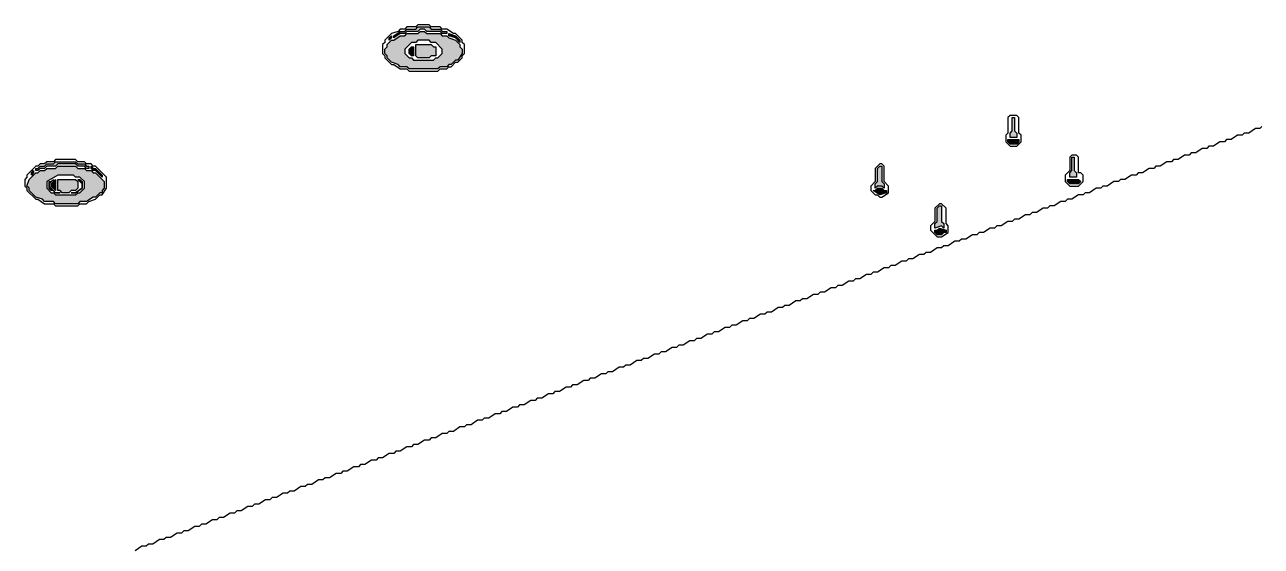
# Model space of a CAD drawing. Header units: millimetres. Extents: x 5 to 252589, y 5 to 415.
# Drawn here: x 12464 to 12510.64, y 283.75 to 303.42 of the extents above; entities that cross this region are included whole.
import ezdxf

# ---------------------------------------------------------------- set-up
doc = ezdxf.new("R2010")
doc.units = ezdxf.units.MM
doc.layers.add('HATCH', color=8, linetype='Continuous', lineweight=9)
doc.layers.add('OUTLINE', color=7, linetype='Continuous', lineweight=25)

msp = doc.modelspace()

# ---------------------------------------------------------------- hatches: boundary and pattern name
at = {"layer": 'HATCH', "true_color": 0xceb089}
h = msp.add_hatch(color=43, dxfattribs=at)
h.paths.add_polyline_path([(12477.58333, 302.33333), (12477.58333, 302.5), (12477.66667, 302.58333), (12477.66667, 302.66667), (12477.83333, 302.83333), (12477.91667, 302.83333), (12478.16667, 303), (12478.33333, 303), (12478.41667, 303.08333), (12478.83333, 303.08333), (12478.91667, 303.16667), (12479.08333, 303.16667), (12479.16667, 303.08333), (12479.66667, 303.08333), (12479.75, 303), (12479.91667, 303), (12480, 302.91667), (12480.25, 302.83333), (12480.41667, 302.66667), (12480.41667, 302.58333), (12480.5, 302.5), (12480.5, 302.33333), (12480.33333, 302.08333), (12480.25, 302.08333), (12480.08333, 301.91667), (12480, 301.91667), (12479.91667, 301.83333), (12479.66667, 301.83333), (12479.58333, 301.75), (12478.5, 301.75), (12478.41667, 301.83333), (12478.16667, 301.83333), (12478.08333, 301.91667), (12477.83333, 302), (12477.66667, 302.16667), (12477.66667, 302.25)])
h.paths.add_polyline_path([(12478.33333, 302.33333), (12478.5, 302.16667), (12478.58333, 302.16667), (12478.66667, 302.08333), (12479.41667, 302.08333), (12479.5, 302.16667), (12479.58333, 302.16667), (12479.75, 302.33333), (12479.75, 302.5), (12479.5, 302.75), (12479.33333, 302.75), (12479.25, 302.83333), (12478.83333, 302.83333), (12478.75, 302.75), (12478.58333, 302.75), (12478.33333, 302.5)], flags=0)
at = {"layer": 'HATCH', "true_color": 0xbfa37e}
for points in [[(12477.91667, 302.91667), (12477.91667, 303), (12478.16667, 303.16667), (12478.33333, 303.16667), (12478.41667, 303.25), (12478.75, 303.25), (12478.83333, 303.33333), (12479.25, 303.33333), (12479.33333, 303.25), (12479.66667, 303.25), (12479.75, 303.16667), (12479.91667, 303.16667), (12479.91667, 303.08333), (12479.75, 303.08333), (12479.66667, 303.16667), (12479.16667, 303.16667), (12479.08333, 303.25), (12478.91667, 303.25), (12478.83333, 303.16667), (12478.41667, 303.16667), (12478.33333, 303.08333), (12478.16667, 303.08333)], [(12464.41667, 297.91667), (12464.41667, 298), (12464.5, 298), (12464.58333, 298.08333), (12464.75, 298.08333), (12464.83333, 298.16667), (12465.08333, 298.16667), (12465.16667, 298.25), (12465.91667, 298.25), (12466, 298.16667), (12466.25, 298.16667), (12466.33333, 298.08333), (12466.41667, 298.08333), (12466.41667, 298), (12466.33333, 298), (12466.25, 298.08333), (12466, 298.08333), (12465.91667, 298.16667), (12465.25, 298.16667), (12465.16667, 298.08333), (12464.83333, 298.08333), (12464.75, 298), (12464.58333, 298), (12464.5, 297.91667)]]:
    msp.add_hatch(color=33, dxfattribs=at).paths.add_polyline_path(points)
at = {"layer": 'HATCH', "true_color": 0xb99e7b}
for points in [[(12477.75, 302.83333), (12477.75, 302.91667), (12477.83333, 303), (12477.83333, 302.91667)], [(12480.41667, 302.75), (12480.25, 302.91667), (12480, 303), (12480, 303.08333), (12480.25, 303), (12480.41667, 302.83333)], [(12466.91667, 297.66667), (12466.66667, 297.91667), (12466.58333, 297.91667), (12466.5, 298), (12466.5, 298.08333), (12466.58333, 298), (12466.66667, 298), (12466.91667, 297.75)], [(12464.25, 297.75), (12464.25, 297.83333), (12464.33333, 297.91667), (12464.33333, 297.83333)]]:
    msp.add_hatch(color=33, dxfattribs=at).paths.add_polyline_path(points)
at = {"layer": 'HATCH', "true_color": 0xa6abaf}
for points in [[(12478.58333, 302.25), (12478.5, 302.33333), (12478.5, 302.5), (12478.58333, 302.58333), (12478.66667, 302.58333), (12478.66667, 302.25)], [(12465.16667, 297.16667), (12465, 297.33333), (12465, 297.41667), (12465.16667, 297.58333)]]:
    msp.add_hatch(color=253, dxfattribs=at).paths.add_polyline_path(points)
at = {"layer": 'HATCH', "true_color": 0xabb0b4}
for points in [[(12478.75, 302.25), (12478.75, 302.66667), (12479.33333, 302.66667), (12479.41667, 302.58333), (12479.5, 302.58333), (12479.5, 302.25), (12479.33333, 302.25), (12479.25, 302.16667), (12478.83333, 302.16667)], [(12501.16667, 299.16667), (12501.16667, 299.33333), (12501.25, 299.41667), (12501.25, 299.91667), (12501.33333, 299.91667), (12501.33333, 299.41667), (12501.41667, 299.33333), (12501.41667, 299.16667)], [(12496.08333, 297.25), (12496.08333, 297.41667), (12496.16667, 297.5), (12496.16667, 298), (12496.25, 298.08333), (12496.33333, 298.08333), (12496.33333, 297.5), (12496.41667, 297.41667), (12496.41667, 297.25), (12496.33333, 297.33333), (12496.16667, 297.33333)], [(12503.41667, 297.66667), (12503.41667, 297.83333), (12503.5, 297.91667), (12503.5, 298.41667), (12503.58333, 298.41667), (12503.58333, 297.91667), (12503.66667, 297.83333), (12503.66667, 297.66667)], [(12465.25, 297.16667), (12465.25, 297.58333), (12465.91667, 297.58333), (12466, 297.5), (12466, 297.25), (12465.91667, 297.16667), (12465.75, 297.16667), (12465.66667, 297.08333), (12465.41667, 297.08333), (12465.33333, 297.16667)], [(12498.33333, 295.75), (12498.33333, 295.91667), (12498.41667, 296), (12498.41667, 296.5), (12498.5, 296.58333), (12498.58333, 296.58333), (12498.58333, 296), (12498.66667, 295.91667), (12498.66667, 295.75), (12498.58333, 295.83333)]]:
    msp.add_hatch(color=253, dxfattribs=at).paths.add_polyline_path(points)
at = {"layer": 'HATCH', "true_color": 0xb9bfc3}
for points in [[(12501.08333, 299), (12501.08333, 299.08333), (12501.5, 299.08333), (12501.5, 299), (12501.41667, 298.91667), (12501.16667, 298.91667)], [(12465.33333, 297.08333), (12465.16667, 297.08333), (12465.08333, 297.16667), (12465, 297.16667), (12464.91667, 297.25), (12464.91667, 297.5), (12465, 297.5), (12465.08333, 297.58333), (12464.91667, 297.41667), (12464.91667, 297.33333), (12465.16667, 297.08333)], [(12465.75, 297.08333), (12465.91667, 297.08333), (12466.16667, 297.25), (12466.16667, 297.41667), (12466, 297.58333), (12466.08333, 297.58333), (12466.16667, 297.5), (12466.16667, 297.25), (12465.91667, 297.08333)], [(12503.33333, 297.58333), (12503.75, 297.58333), (12503.83333, 297.5), (12503.75, 297.41667), (12503.41667, 297.41667), (12503.33333, 297.5)], [(12496.5, 297.08333), (12496.25, 297), (12496, 297.16667), (12496.08333, 297.16667), (12496.16667, 297.25), (12496.33333, 297.25), (12496.41667, 297.16667), (12496.5, 297.16667)], [(12498.33333, 295.58333), (12498.33333, 295.66667), (12498.41667, 295.66667), (12498.5, 295.75), (12498.75, 295.66667), (12498.75, 295.58333), (12498.66667, 295.58333), (12498.58333, 295.5), (12498.41667, 295.5)]]:
    msp.add_hatch(color=9, dxfattribs=at).paths.add_polyline_path(points)
at = {"layer": 'HATCH', "true_color": 0xceb089}
h = msp.add_hatch(color=43, dxfattribs=at)
h.paths.add_polyline_path([(12464.08333, 297.33333), (12464.16667, 297.58333), (12464.41667, 297.83333), (12464.5, 297.83333), (12464.58333, 297.91667), (12464.75, 297.91667), (12464.83333, 298), (12465.16667, 298), (12465.25, 298.08333), (12465.91667, 298.08333), (12466, 298), (12466.25, 298), (12466.33333, 297.91667), (12466.5, 297.91667), (12466.58333, 297.83333), (12466.66667, 297.83333), (12467, 297.5), (12467, 297.25), (12466.91667, 297.16667), (12466.91667, 297.08333), (12466.83333, 297.08333), (12466.66667, 296.91667), (12466.58333, 296.91667), (12466.33333, 296.75), (12466.08333, 296.75), (12466, 296.66667), (12465.16667, 296.66667), (12465.08333, 296.75), (12464.75, 296.75), (12464.66667, 296.83333), (12464.41667, 296.91667), (12464.16667, 297.16667), (12464.16667, 297.25)])
h.paths.add_polyline_path([(12464.83333, 297.25), (12465, 297.08333), (12465.08333, 297.08333), (12465.16667, 297), (12465.91667, 297), (12466, 297.08333), (12466.08333, 297.08333), (12466.25, 297.25), (12466.25, 297.5), (12466.08333, 297.66667), (12465.91667, 297.66667), (12465.83333, 297.75), (12465.25, 297.75), (12464.83333, 297.5)], flags=0)

# ---------------------------------------------------------------- linework, layer by layer
at = {"layer": 'OUTLINE', "color": 139, "true_color": 0x42544a}
for points in [[(12477.5, 302.33333), (12477.58333, 302.25), (12477.58333, 302.16667), (12477.83333, 301.91667), (12477.91667, 301.91667), (12478.16667, 301.75), (12478.41667, 301.75), (12478.5, 301.66667), (12479.58333, 301.66667), (12479.66667, 301.75), (12479.91667, 301.75), (12480, 301.83333), (12480.08333, 301.83333), (12480.25, 302), (12480.33333, 302), (12480.5, 302.16667), (12480.5, 302.25), (12480.58333, 302.33333), (12480.58333, 302.66667), (12480.5, 302.75), (12480.5, 302.83333), (12480.25, 303.08333), (12480.16667, 303.08333), (12479.91667, 303.25), (12479.75, 303.25), (12479.66667, 303.33333), (12479.33333, 303.33333), (12479.25, 303.41667), (12478.83333, 303.41667), (12478.75, 303.33333), (12478.41667, 303.33333), (12478.33333, 303.25), (12478.16667, 303.25), (12478.08333, 303.16667), (12477.83333, 303.08333), (12477.58333, 302.83333), (12477.58333, 302.75), (12477.5, 302.66667)], [(12477.58333, 302.33333), (12477.58333, 302.5), (12477.66667, 302.58333), (12477.66667, 302.66667), (12477.83333, 302.83333), (12477.91667, 302.83333), (12478.16667, 303), (12478.33333, 303), (12478.41667, 303.08333), (12478.83333, 303.08333), (12478.91667, 303.16667), (12479.08333, 303.16667), (12479.16667, 303.08333), (12479.66667, 303.08333), (12479.75, 303), (12479.91667, 303), (12480, 302.91667), (12480.25, 302.83333), (12480.41667, 302.66667), (12480.41667, 302.58333), (12480.5, 302.5), (12480.5, 302.33333), (12480.33333, 302.08333), (12480.25, 302.08333), (12480.08333, 301.91667), (12480, 301.91667), (12479.91667, 301.83333), (12479.66667, 301.83333), (12479.58333, 301.75), (12478.5, 301.75), (12478.41667, 301.83333), (12478.16667, 301.83333), (12478.08333, 301.91667), (12477.83333, 302), (12477.66667, 302.16667), (12477.66667, 302.25)], [(12477.91667, 302.91667), (12477.91667, 303), (12478.16667, 303.16667), (12478.33333, 303.16667), (12478.41667, 303.25), (12478.75, 303.25), (12478.83333, 303.33333), (12479.25, 303.33333), (12479.33333, 303.25), (12479.66667, 303.25), (12479.75, 303.16667), (12479.91667, 303.16667), (12479.91667, 303.08333), (12479.75, 303.08333), (12479.66667, 303.16667), (12479.16667, 303.16667), (12479.08333, 303.25), (12478.91667, 303.25), (12478.83333, 303.16667), (12478.41667, 303.16667), (12478.33333, 303.08333), (12478.16667, 303.08333)], [(12477.75, 302.83333), (12477.75, 302.91667), (12477.83333, 303), (12477.83333, 302.91667)], [(12478.33333, 302.33333), (12478.5, 302.16667), (12478.58333, 302.16667), (12478.66667, 302.08333), (12479.41667, 302.08333), (12479.5, 302.16667), (12479.58333, 302.16667), (12479.75, 302.33333), (12479.75, 302.5), (12479.5, 302.75), (12479.33333, 302.75), (12479.25, 302.83333), (12478.83333, 302.83333), (12478.75, 302.75), (12478.58333, 302.75), (12478.33333, 302.5)], [(12480.41667, 302.75), (12480.25, 302.91667), (12480, 303), (12480, 303.08333), (12480.25, 303), (12480.41667, 302.83333)], [(12478.58333, 302.25), (12478.5, 302.33333), (12478.5, 302.5), (12478.58333, 302.58333), (12478.66667, 302.58333), (12478.66667, 302.25)], [(12478.75, 302.25), (12478.75, 302.66667), (12479.33333, 302.66667), (12479.41667, 302.58333), (12479.5, 302.58333), (12479.5, 302.25), (12479.33333, 302.25), (12479.25, 302.16667), (12478.83333, 302.16667)], [(12501.16667, 298.83333), (12501.41667, 298.83333), (12501.58333, 299), (12501.58333, 299.25), (12501.5, 299.33333), (12501.5, 299.91667), (12501.41667, 300), (12501.16667, 300), (12501.08333, 299.91667), (12501.08333, 299.33333), (12501, 299.25), (12501, 299)], [(12501.16667, 299.16667), (12501.16667, 299.33333), (12501.25, 299.41667), (12501.25, 299.91667), (12501.33333, 299.91667), (12501.33333, 299.41667), (12501.41667, 299.33333), (12501.41667, 299.16667)], [(12501.08333, 299), (12501.08333, 299.08333), (12501.5, 299.08333), (12501.5, 299), (12501.41667, 298.91667), (12501.16667, 298.91667)], [(12503.41667, 297.33333), (12503.75, 297.33333), (12503.91667, 297.5), (12503.91667, 297.75), (12503.83333, 297.83333), (12503.75, 297.83333), (12503.75, 298.41667), (12503.66667, 298.5), (12503.5, 298.5), (12503.41667, 298.41667), (12503.41667, 297.91667), (12503.25, 297.75), (12503.25, 297.5)], [(12464, 297.33333), (12464.08333, 297.25), (12464.08333, 297.16667), (12464.41667, 296.83333), (12464.5, 296.83333), (12464.75, 296.66667), (12465.08333, 296.66667), (12465.16667, 296.58333), (12466, 296.58333), (12466.08333, 296.66667), (12466.33333, 296.66667), (12466.41667, 296.75), (12466.66667, 296.83333), (12466.83333, 297), (12466.91667, 297), (12467.08333, 297.25), (12467.08333, 297.66667), (12466.66667, 298.08333), (12466.58333, 298.08333), (12466.5, 298.16667), (12466.33333, 298.16667), (12466.25, 298.25), (12466, 298.25), (12465.91667, 298.33333), (12465.16667, 298.33333), (12465.08333, 298.25), (12464.83333, 298.25), (12464.75, 298.16667), (12464.58333, 298.16667), (12464.5, 298.08333), (12464.41667, 298.08333), (12464.08333, 297.75), (12464.08333, 297.66667), (12464, 297.58333)], [(12464.08333, 297.33333), (12464.16667, 297.58333), (12464.41667, 297.83333), (12464.5, 297.83333), (12464.58333, 297.91667), (12464.75, 297.91667), (12464.83333, 298), (12465.16667, 298), (12465.25, 298.08333), (12465.91667, 298.08333), (12466, 298), (12466.25, 298), (12466.33333, 297.91667), (12466.5, 297.91667), (12466.58333, 297.83333), (12466.66667, 297.83333), (12467, 297.5), (12467, 297.25), (12466.91667, 297.16667), (12466.91667, 297.08333), (12466.83333, 297.08333), (12466.66667, 296.91667), (12466.58333, 296.91667), (12466.33333, 296.75), (12466.08333, 296.75), (12466, 296.66667), (12465.16667, 296.66667), (12465.08333, 296.75), (12464.75, 296.75), (12464.66667, 296.83333), (12464.41667, 296.91667), (12464.16667, 297.16667), (12464.16667, 297.25)], [(12464.41667, 297.91667), (12464.41667, 298), (12464.5, 298), (12464.58333, 298.08333), (12464.75, 298.08333), (12464.83333, 298.16667), (12465.08333, 298.16667), (12465.16667, 298.25), (12465.91667, 298.25), (12466, 298.16667), (12466.25, 298.16667), (12466.33333, 298.08333), (12466.41667, 298.08333), (12466.41667, 298), (12466.33333, 298), (12466.25, 298.08333), (12466, 298.08333), (12465.91667, 298.16667), (12465.25, 298.16667), (12465.16667, 298.08333), (12464.83333, 298.08333), (12464.75, 298), (12464.58333, 298), (12464.5, 297.91667)], [(12466.91667, 297.66667), (12466.66667, 297.91667), (12466.58333, 297.91667), (12466.5, 298), (12466.5, 298.08333), (12466.58333, 298), (12466.66667, 298), (12466.91667, 297.75)], [(12496.25, 296.91667), (12496.33333, 296.91667), (12496.58333, 297.08333), (12496.58333, 297.33333), (12496.41667, 297.5), (12496.41667, 298.08333), (12496.33333, 298.16667), (12496.25, 298.16667), (12496.08333, 298), (12496.08333, 297.5), (12495.91667, 297.33333), (12495.91667, 297.16667), (12496.08333, 297), (12496.16667, 297)], [(12496.08333, 297.25), (12496.08333, 297.41667), (12496.16667, 297.5), (12496.16667, 298), (12496.25, 298.08333), (12496.33333, 298.08333), (12496.33333, 297.5), (12496.41667, 297.41667), (12496.41667, 297.25), (12496.33333, 297.33333), (12496.16667, 297.33333)], [(12503.41667, 297.66667), (12503.41667, 297.83333), (12503.5, 297.91667), (12503.5, 298.41667), (12503.58333, 298.41667), (12503.58333, 297.91667), (12503.66667, 297.83333), (12503.66667, 297.66667)], [(12464.25, 297.75), (12464.25, 297.83333), (12464.33333, 297.91667), (12464.33333, 297.83333)], [(12464.83333, 297.25), (12465, 297.08333), (12465.08333, 297.08333), (12465.16667, 297), (12465.91667, 297), (12466, 297.08333), (12466.08333, 297.08333), (12466.25, 297.25), (12466.25, 297.5), (12466.08333, 297.66667), (12465.91667, 297.66667), (12465.83333, 297.75), (12465.25, 297.75), (12464.83333, 297.5)], [(12465.33333, 297.08333), (12465.16667, 297.08333), (12465.08333, 297.16667), (12465, 297.16667), (12464.91667, 297.25), (12464.91667, 297.5), (12465, 297.5), (12465.08333, 297.58333), (12464.91667, 297.41667), (12464.91667, 297.33333), (12465.16667, 297.08333)], [(12465.16667, 297.16667), (12465, 297.33333), (12465, 297.41667), (12465.16667, 297.58333)], [(12465.25, 297.16667), (12465.25, 297.58333), (12465.91667, 297.58333), (12466, 297.5), (12466, 297.25), (12465.91667, 297.16667), (12465.75, 297.16667), (12465.66667, 297.08333), (12465.41667, 297.08333), (12465.33333, 297.16667)], [(12465.75, 297.08333), (12465.91667, 297.08333), (12466.16667, 297.25), (12466.16667, 297.41667), (12466, 297.58333), (12466.08333, 297.58333), (12466.16667, 297.5), (12466.16667, 297.25), (12465.91667, 297.08333)], [(12503.33333, 297.58333), (12503.75, 297.58333), (12503.83333, 297.5), (12503.75, 297.41667), (12503.41667, 297.41667), (12503.33333, 297.5)], [(12496.5, 297.08333), (12496.25, 297), (12496, 297.16667), (12496.08333, 297.16667), (12496.16667, 297.25), (12496.33333, 297.25), (12496.41667, 297.16667), (12496.5, 297.16667)], [(12498.41667, 295.41667), (12498.58333, 295.41667), (12498.83333, 295.58333), (12498.83333, 295.83333), (12498.75, 295.91667), (12498.75, 296.5), (12498.58333, 296.66667), (12498.5, 296.66667), (12498.33333, 296.5), (12498.33333, 296), (12498.16667, 295.83333), (12498.16667, 295.66667)], [(12498.33333, 295.75), (12498.33333, 295.91667), (12498.41667, 296), (12498.41667, 296.5), (12498.5, 296.58333), (12498.58333, 296.58333), (12498.58333, 296), (12498.66667, 295.91667), (12498.66667, 295.75), (12498.58333, 295.83333)], [(12498.33333, 295.58333), (12498.33333, 295.66667), (12498.41667, 295.66667), (12498.5, 295.75), (12498.75, 295.66667), (12498.75, 295.58333), (12498.66667, 295.58333), (12498.58333, 295.5), (12498.41667, 295.5)]]:
    msp.add_lwpolyline(points, close=True, dxfattribs=at)
msp.add_lwpolyline([(12510.66667, 299.58333), (12510.58333, 299.5), (12510.41667, 299.5), (12510.16667, 299.33333), (12510, 299.33333), (12509.91667, 299.25), (12509.75, 299.25), (12509.5, 299.08333), (12509.33333, 299.08333), (12509.25, 299), (12509.08333, 299), (12508.83333, 298.83333), (12508.66667, 298.83333), (12508.58333, 298.75), (12508.41667, 298.75), (12508.16667, 298.58333), (12508, 298.58333), (12507.91667, 298.5), (12507.75, 298.5), (12507.5, 298.33333), (12507.33333, 298.33333), (12507.25, 298.25), (12507.08333, 298.25), (12506.83333, 298.08333), (12506.66667, 298.08333), (12506.58333, 298), (12506.41667, 298), (12506.16667, 297.83333), (12506, 297.83333), (12505.91667, 297.75), (12505.75, 297.75), (12505.5, 297.58333), (12505.33333, 297.58333), (12505.25, 297.5), (12505.08333, 297.5), (12504.83333, 297.33333), (12504.66667, 297.33333), (12504.58333, 297.25), (12504.41667, 297.25), (12504.16667, 297.08333), (12504, 297.08333), (12503.91667, 297), (12503.75, 297), (12503.5, 296.83333), (12503.33333, 296.83333), (12503.25, 296.75), (12503.08333, 296.75), (12502.83333, 296.58333), (12502.66667, 296.58333), (12502.58333, 296.5), (12502.41667, 296.5), (12502.16667, 296.33333), (12502, 296.33333), (12501.91667, 296.25), (12501.75, 296.25), (12501.5, 296.08333), (12501.33333, 296.08333), (12501.25, 296), (12501.08333, 296), (12500.83333, 295.83333), (12500.66667, 295.83333), (12500.58333, 295.75), (12500.41667, 295.75), (12500.16667, 295.58333), (12500, 295.58333), (12499.91667, 295.5), (12499.75, 295.5), (12499.5, 295.33333), (12499.33333, 295.33333), (12499.25, 295.25), (12499.08333, 295.25), (12498.83333, 295.08333), (12498.66667, 295.08333), (12498.58333, 295), (12498.41667, 295), (12498.16667, 294.83333), (12498, 294.83333), (12497.91667, 294.75), (12497.75, 294.75), (12497.5, 294.58333), (12497.33333, 294.58333), (12497.25, 294.5), (12497.08333, 294.5), (12496.83333, 294.33333), (12496.66667, 294.33333), (12496.58333, 294.25), (12496.41667, 294.25), (12496.16667, 294.08333), (12496, 294.08333), (12495.91667, 294), (12495.75, 294), (12495.5, 293.83333), (12495.33333, 293.83333), (12495.25, 293.75), (12495.08333, 293.75), (12494.83333, 293.58333), (12494.66667, 293.58333), (12494.58333, 293.5), (12494.41667, 293.5), (12494.16667, 293.33333), (12494, 293.33333), (12493.91667, 293.25), (12493.75, 293.25), (12493.5, 293.08333), (12493.33333, 293.08333), (12493.25, 293), (12493.08333, 293), (12492.83333, 292.83333), (12492.66667, 292.83333), (12492.58333, 292.75), (12492.41667, 292.75), (12492.16667, 292.58333), (12492, 292.58333), (12491.91667, 292.5), (12491.75, 292.5), (12491.5, 292.33333), (12491.33333, 292.33333), (12491.25, 292.25), (12491.08333, 292.25), (12490.83333, 292.08333), (12490.66667, 292.08333), (12490.58333, 292), (12490.41667, 292), (12490.16667, 291.83333), (12490, 291.83333), (12489.91667, 291.75), (12489.75, 291.75), (12489.5, 291.58333), (12489.33333, 291.58333), (12489.25, 291.5), (12489.08333, 291.5), (12488.83333, 291.33333), (12488.66667, 291.33333), (12488.58333, 291.25), (12488.41667, 291.25), (12488.16667, 291.08333), (12488, 291.08333), (12487.91667, 291), (12487.75, 291), (12487.5, 290.83333), (12487.33333, 290.83333), (12487.25, 290.75), (12487.08333, 290.75), (12486.83333, 290.58333), (12486.66667, 290.58333), (12486.58333, 290.5), (12486.41667, 290.5), (12486.16667, 290.33333), (12486, 290.33333), (12485.91667, 290.25), (12485.75, 290.25), (12485.5, 290.08333), (12485.33333, 290.08333), (12485.25, 290), (12485.08333, 290), (12484.83333, 289.83333), (12484.66667, 289.83333), (12484.58333, 289.75), (12484.41667, 289.75), (12484.16667, 289.58333), (12484, 289.58333), (12483.91667, 289.5), (12483.75, 289.5), (12483.5, 289.33333), (12483.33333, 289.33333), (12483.25, 289.25), (12483.08333, 289.25), (12482.83333, 289.08333), (12482.66667, 289.08333), (12482.58333, 289), (12482.41667, 289), (12482.16667, 288.83333), (12482, 288.83333), (12481.91667, 288.75), (12481.75, 288.75), (12481.5, 288.58333), (12481.33333, 288.58333), (12481.25, 288.5), (12481.08333, 288.5), (12480.83333, 288.33333), (12480.66667, 288.33333), (12480.58333, 288.25), (12480.41667, 288.25), (12480.16667, 288.08333), (12480, 288.08333), (12479.91667, 288), (12479.75, 288), (12479.5, 287.83333), (12479.33333, 287.83333), (12479.25, 287.75), (12479.08333, 287.75), (12478.83333, 287.58333), (12478.66667, 287.58333), (12478.58333, 287.5), (12478.41667, 287.5), (12478.16667, 287.33333), (12478, 287.33333), (12477.91667, 287.25), (12477.75, 287.25), (12477.5, 287.08333), (12477.33333, 287.08333), (12477.25, 287), (12477.08333, 287), (12476.83333, 286.83333), (12476.66667, 286.83333), (12476.58333, 286.75), (12476.41667, 286.75), (12476.16667, 286.58333), (12476, 286.58333), (12475.91667, 286.5), (12475.75, 286.5), (12475.5, 286.33333), (12475.33333, 286.33333), (12475.25, 286.25), (12475.08333, 286.25), (12474.83333, 286.08333), (12474.66667, 286.08333), (12474.58333, 286), (12474.41667, 286), (12474.16667, 285.83333), (12474, 285.83333), (12473.91667, 285.75), (12473.75, 285.75), (12473.5, 285.58333), (12473.33333, 285.58333), (12473.25, 285.5), (12473.08333, 285.5), (12472.83333, 285.33333), (12472.66667, 285.33333), (12472.58333, 285.25), (12472.41667, 285.25), (12472.16667, 285.08333), (12472, 285.08333), (12471.91667, 285), (12471.75, 285), (12471.5, 284.83333), (12471.33333, 284.83333), (12471.25, 284.75), (12471.08333, 284.75), (12470.83333, 284.58333), (12470.66667, 284.58333), (12470.58333, 284.5), (12470.41667, 284.5), (12470.16667, 284.33333), (12470, 284.33333), (12469.91667, 284.25), (12469.75, 284.25), (12469.5, 284.08333), (12469.33333, 284.08333), (12469.25, 284), (12469.08333, 284), (12468.83333, 283.83333), (12468.66667, 283.83333), (12468.58333, 283.75), (12468.41667, 283.75), (12468.16667, 283.58333)], dxfattribs=at)

doc.saveas('drawing.dxf')
